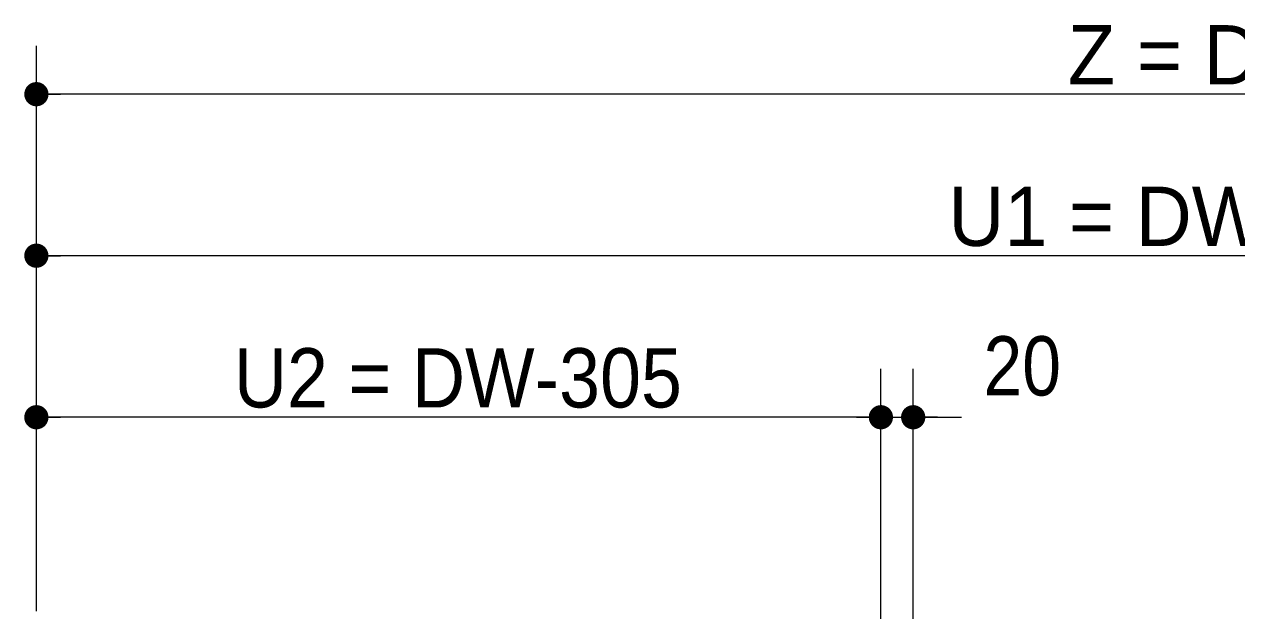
# Model space of a CAD drawing. Units: millimetres, scale not verified. Extents: x -6062 to 6062, y -3045 to 3045.
# Drawn here: x -4751 to -4000, y 425 to 793 of the extents above; entities that cross this region are included whole.
import ezdxf
from ezdxf.enums import TextEntityAlignment as Align

# ---------------------------------------------------------------- set-up
doc = ezdxf.new("R2010")
doc.units = ezdxf.units.MM
doc.header["$LTSCALE"] = 20
doc.header["$PDMODE"] = 32
doc.header["$PDSIZE"] = 10
for name, color, linetype, lineweight in [('0-1_2寸法-1', 7, 'Continuous', 15), ('0-2_0', 7, 'Continuous', 25), ('0-4_2寸法-2', 7, 'Continuous', 15)]:
    doc.layers.add(name, color=color, linetype=linetype, lineweight=lineweight)
doc.layers.add('0-3_Defpoints', color=7, linetype='Continuous')
doc.styles.add('ＭＳ Ｐゴシック', font='')
doc.styles.get('ＭＳ Ｐゴシック').set_extended_font_data('MS PGothic')

# ---------------------------------------------------------------- blocks, each defined once
blk = doc.blocks.new('_Dot')
at = {"layer": '0-2_0'}
blk.add_line((-10, 0), (-20, 0), dxfattribs=at)
for points in [[(0, 0), (-10, 0), (-9.92, 1.25)], [(0, 0), (-9.92, -1.25), (-10, 0)], [(0, 0), (-9.92, 1.25), (-9.69, 2.49)], [(0, 0), (-9.69, -2.49), (-9.92, -1.25)], [(0, 0), (-9.69, 2.49), (-9.3, 3.68)], [(0, 0), (-9.3, -3.68), (-9.69, -2.49)], [(0, 0), (-9.3, 3.68), (-8.76, 4.82)], [(0, 0), (-8.76, -4.82), (-9.3, -3.68)], [(0, 0), (-8.76, 4.82), (-8.09, 5.88)], [(0, 0), (-8.09, -5.88), (-8.76, -4.82)], [(0, 0), (-8.09, 5.88), (-7.29, 6.85)], [(0, 0), (-7.29, -6.85), (-8.09, -5.88)], [(0, 0), (-7.29, 6.85), (-6.37, 7.71)], [(0, 0), (-6.37, -7.71), (-7.29, -6.85)], [(0, 0), (-6.37, 7.71), (-5.36, 8.44)], [(0, 0), (-5.36, -8.44), (-6.37, -7.71)], [(0, 0), (-5.36, 8.44), (-4.26, 9.05)], [(0, 0), (-4.26, -9.05), (-5.36, -8.44)], [(0, 0), (-4.26, 9.05), (-3.09, 9.51)], [(0, 0), (-3.09, -9.51), (-4.26, -9.05)], [(0, 0), (-3.09, 9.51), (-1.87, 9.82)], [(0, 0), (-1.87, -9.82), (-3.09, -9.51)], [(0, 0), (-1.87, 9.82), (-0.63, 9.98)], [(0, 0), (-0.63, -9.98), (-1.87, -9.82)], [(0, 0), (-0.63, 9.98), (0.63, 9.98)], [(0, 0), (0.63, -9.98), (-0.63, -9.98)], [(0, 0), (0.63, 9.98), (1.87, 9.82)], [(0, 0), (1.87, 9.82), (3.09, 9.51)], [(0, 0), (3.09, 9.51), (4.26, 9.05)], [(0, 0), (4.26, 9.05), (5.36, 8.44)], [(0, 0), (5.36, 8.44), (6.37, 7.71)], [(0, 0), (6.37, 7.71), (7.29, 6.85)], [(0, 0), (7.29, 6.85), (8.09, 5.88)], [(0, 0), (8.09, 5.88), (8.76, 4.82)], [(0, 0), (8.76, 4.82), (9.3, 3.68)], [(0, 0), (9.3, 3.68), (9.69, 2.49)], [(0, 0), (9.69, 2.49), (9.92, 1.25)], [(0, 0), (9.92, 1.25), (10, 0)], [(0, 0), (1.87, -9.82), (0.63, -9.98)], [(0, 0), (3.09, -9.51), (1.87, -9.82)], [(0, 0), (4.26, -9.05), (3.09, -9.51)], [(0, 0), (5.36, -8.44), (4.26, -9.05)], [(0, 0), (6.37, -7.71), (5.36, -8.44)], [(0, 0), (7.29, -6.85), (6.37, -7.71)], [(0, 0), (8.09, -5.88), (7.29, -6.85)], [(0, 0), (8.76, -4.82), (8.09, -5.88)], [(0, 0), (9.3, -3.68), (8.76, -4.82)], [(0, 0), (9.69, -2.49), (9.3, -3.68)], [(0, 0), (9.92, -1.25), (9.69, -2.49)], [(0, 0), (10, 0), (9.92, -1.25)]]:
    blk.add_solid(points, dxfattribs=at)

msp = doc.modelspace()

# ---------------------------------------------------------------- linework, layer by layer
at = {"layer": '0-1_2寸法-1'}
for p, q in [((-4743.5, 680), (-4743.5, 780)), ((-3182.51, 750), (-4728.49, 750)), ((-4743.5, 580), (-4743.5, 680)), ((-3283.51, 650), (-4728.49, 650)), ((-4743.5, 430), (-4743.5, 580)), ((-4220.5, 425.25), (-4220.5, 580)), ((-4235.51, 550), (-4728.49, 550))]:
    msp.add_line(p, q, dxfattribs=at)
at = {"layer": '0-3_Defpoints'}
for p in [(-4743.5, 750), (-4743.5, 650), (-4743.5, 550), (-4200.5, 550)]:
    msp.add_point(p, dxfattribs=at)
at = {"layer": '0-4_2寸法-2'}
for p, q in [((-4220.5, 425.25), (-4220.5, 580)), ((-4200.5, 425.25), (-4200.5, 580)), ((-4235.51, 550), (-4250.51, 550)), ((-4220.5, 550), (-4200.5, 550)), ((-4185.49, 550), (-4170.49, 550))]:
    msp.add_line(p, q, dxfattribs=at)

# ---------------------------------------------------------------- block references
at = {"layer": '0-1_2寸法-1', "xscale": 0.7503418, "yscale": 0.7503418, "rotation": 180}
for p in [(-4743.5, 750), (-4743.5, 650), (-4743.5, 550)]:
    msp.add_blockref('_Dot', p, dxfattribs=at)
at = {"layer": '0-1_2寸法-1', "xscale": 0.7503418, "yscale": 0.7503418}
msp.add_blockref('_Dot', (-4220.5, 550), dxfattribs=at)
at = {"layer": '0-4_2寸法-2', "xscale": 0.7503418, "yscale": 0.7503418}
msp.add_blockref('_Dot', (-4220.5, 550), dxfattribs=at)
at = {"layer": '0-4_2寸法-2', "xscale": 0.7503418, "yscale": 0.7503418, "rotation": 180}
msp.add_blockref('_Dot', (-4200.5, 550), dxfattribs=at)

# ---------------------------------------------------------------- texts
at = {"layer": '0-1_2寸法-1', "style": 'ＭＳ Ｐゴシック'}
for s, p in [('Z = DW×2-80', (-4104.69, 745.04)), ('U1 = DW×2-181', (-4178.7, 645.04))]:
    msp.add_text(s, height=36.69, dxfattribs=at).set_placement(p, align=Align.BOTTOM_LEFT)
at = {"layer": '0-1_2寸法-1', "style": 'ＭＳ Ｐゴシック', "width": 0.95}
msp.add_text('U2 = DW-305', height=36.69, dxfattribs=at).set_placement((-4621.18, 545.04), align=Align.BOTTOM_LEFT)
at = {"layer": '0-4_2寸法-2', "style": 'ＭＳ Ｐゴシック', "width": 0.9}
msp.add_text('20', height=36.66, dxfattribs=at).set_placement((-4156.98, 552.48), align=Align.BOTTOM_LEFT)

doc.saveas('drawing.dxf')
